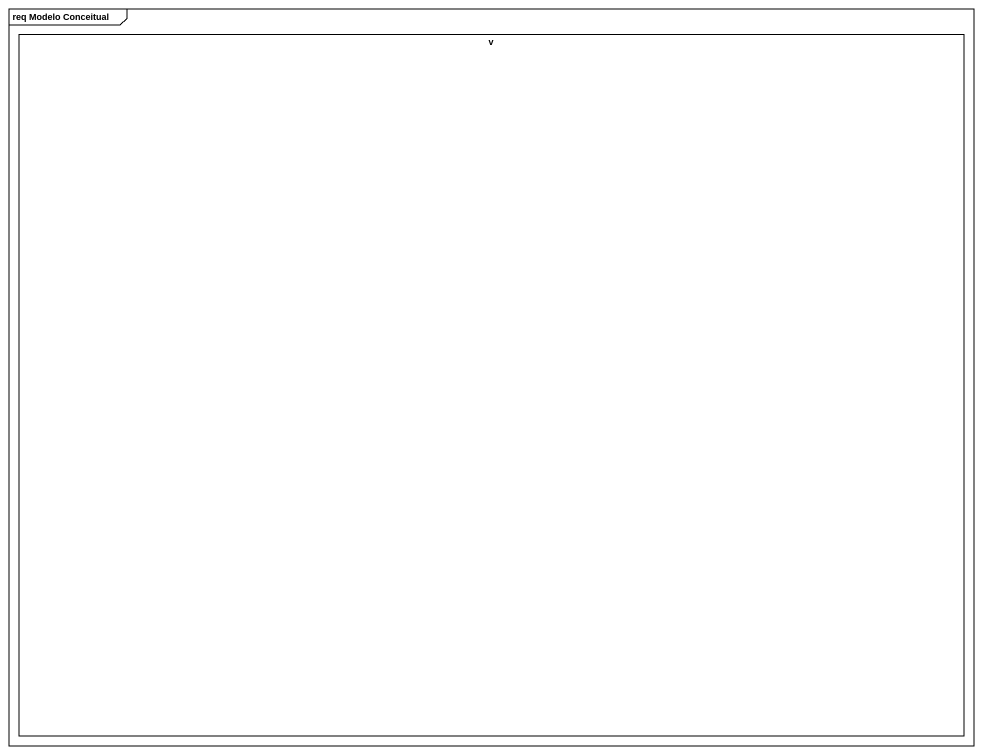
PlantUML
@startuml
mainframe req Modelo Conceitual
rectangle v
@enduml
